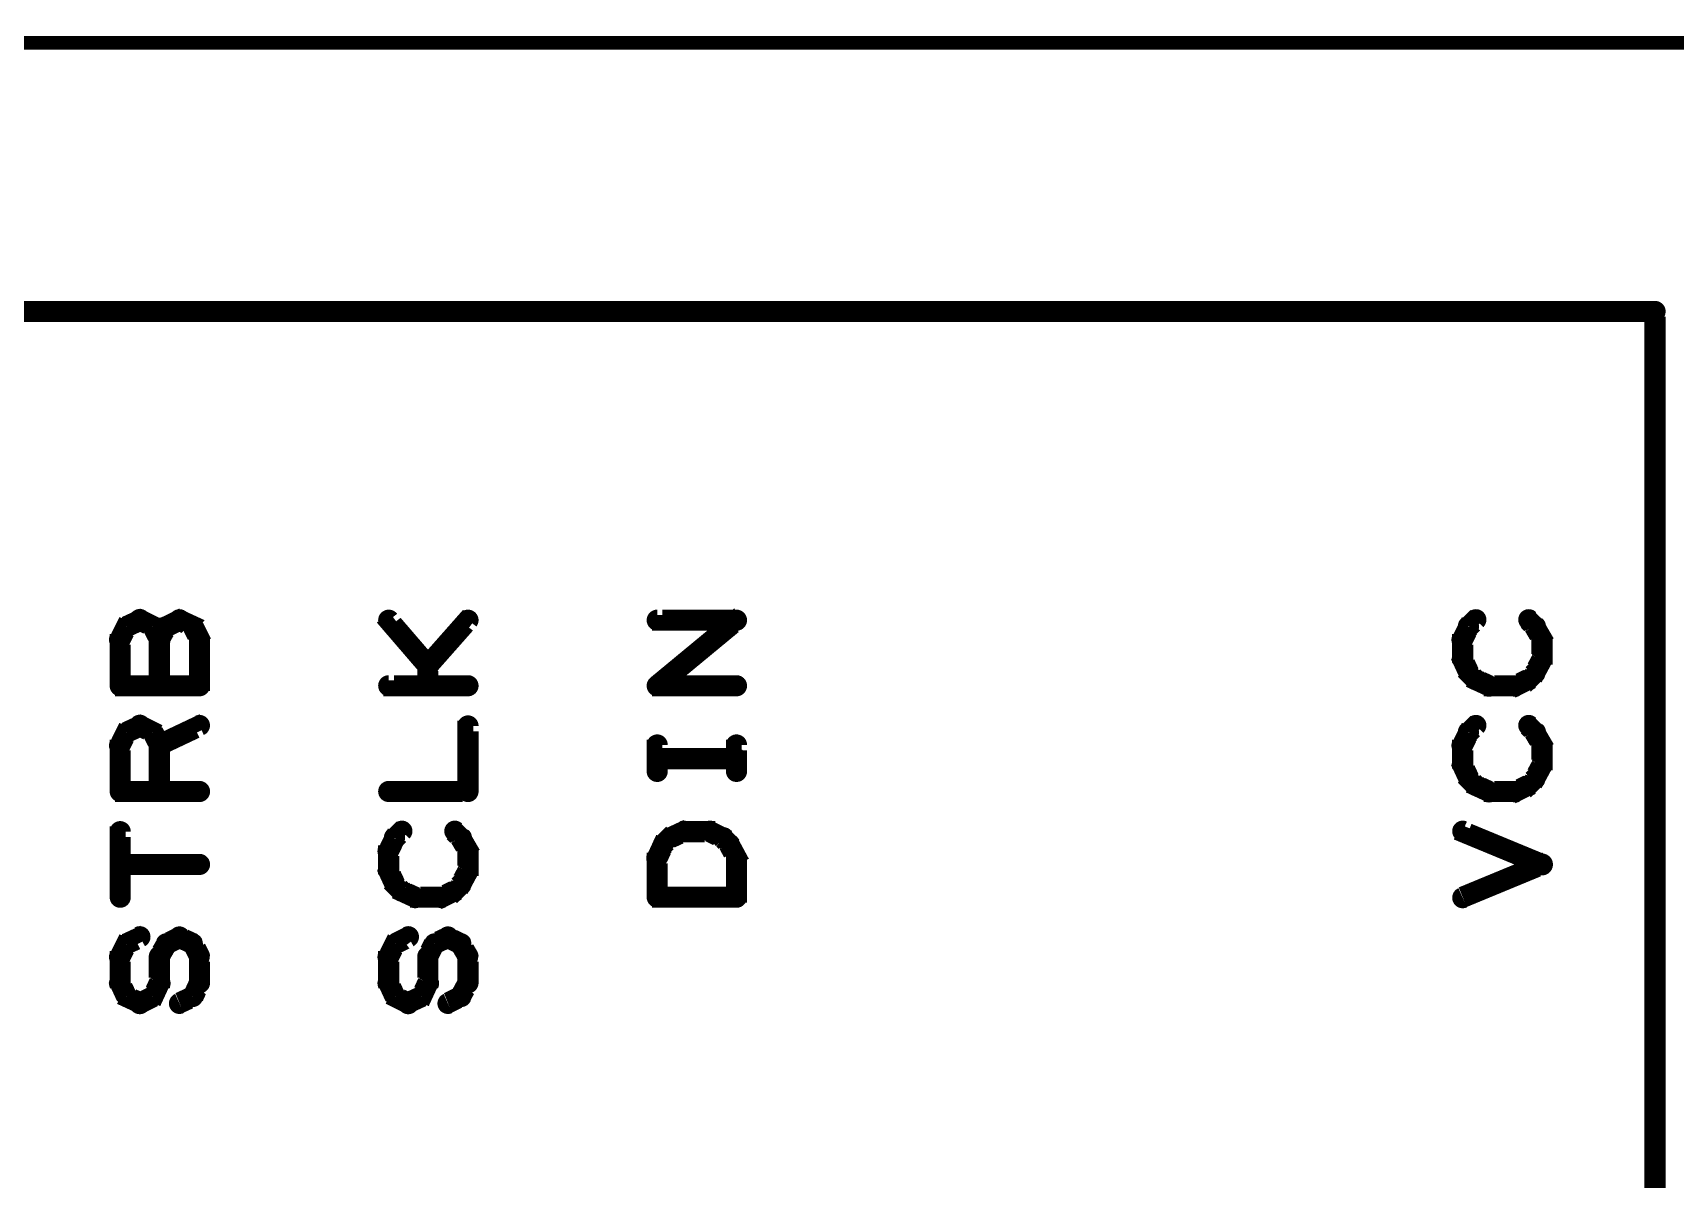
# Model space of a CAD drawing. Extents: x -1.7 to 62.6, y -2.2 to 33.2.
# Drawn here: x 14.11 to 29.65, y 21.32 to 32.17 of the extents above; entities that cross this region are included whole.
import ezdxf

# ---------------------------------------------------------------- set-up
doc = ezdxf.new("R2010")
doc.units = 0
doc.layers.add('_BOARD', color=254, linetype='CONTINUOUS')
doc.layers.add('TOP_SILK', color=1, linetype='CONTINUOUS')

msp = doc.modelspace()

# ---------------------------------------------------------------- linework, layer by layer
at = {"layer": '_BOARD', "color": 3}
msp.add_lwpolyline([(62.55, 32.07, 0.13, 0.13, 0), (-1.59, 32.07, 0.13, 0.13, 0), (-1.59, 32.07, 0, 0, 0), (-1.59, 32.07, 0.06, 0.06, 0), (-1.59, 32.1, 0.06, 0.06, 1), (-1.59, 32.04, 0, 0, 0), (-1.56, 32.07, 0.06, 0.06, 1), (-1.62, 32.07, 0, 0, 0), (-1.59, 32.07, 0, 0, 0), (-1.59, 32.07, 0.13, 0.13, 0), (-1.59, -1.59, 0, 0, 0), (-1.59, -1.59, 0.06, 0.06, 0), (-1.62, -1.59, 0.06, 0.06, 1), (-1.56, -1.59, 0, 0, 0), (-1.59, -1.56, 0.06, 0.06, 1), (-1.59, -1.62, 0, 0, 0), (-1.59, -1.59, 0, 0, 0), (-1.59, -1.59, 0.13, 0.13, 0), (62.55, -1.59, 0, 0, 0)], format="xyseb", dxfattribs=at)
at = {"layer": 'TOP_SILK', "color": 2}
for points in [[(29.46, 6.03, 0.2, 0.2, 0), (29.46, 29.53, 0, 0, 0), (29.46, 29.53, 0.1, 0.1, 0), (29.51, 29.53, 0.1, 0.1, 1), (29.41, 29.53, 0, 0, 0), (29.46, 29.48, 0.1, 0.1, 1), (29.46, 29.58, 0, 0, 0), (29.46, 29.53, 0, 0, 0), (29.46, 29.53, 0.2, 0.2, 0), (6.22, 29.53, 0, 0, 0), (6.22, 29.53, 0.1, 0.1, 0), (6.22, 29.58, 0.1, 0.1, 1), (6.22, 29.48, 0, 0, 0), (6.27, 29.53, 0.1, 0.1, 1), (6.17, 29.53, 0, 0, 0), (6.22, 29.53, 0, 0, 0), (6.22, 29.53, 0.2, 0.2, 0), (6.22, 6.03, 0.2, 0.2, 0)], [(14.98, 26.59, 0.1, 0.1, 1), (15.02, 26.51, 0, 0, 0), (15, 26.55, 0, 0, 0), (15, 26.55, 0.2, 0.2, 0), (15.13, 26.61, 0.2, 0.2, 0), (15.13, 26.61, 0, 0, 0), (15.13, 26.61, 0.1, 0.1, 0), (15.15, 26.57, 0.1, 0.1, 1), (15.1, 26.66, 0, 0, 0)], [(15.15, 26.66, 0.1, 0.1, 1), (15.1, 26.57, 0, 0, 0), (15.13, 26.61, 0, 0, 0), (15.13, 26.61, 0.2, 0.2, 0), (15.25, 26.55, 0.2, 0.2, 0), (15.25, 26.55, 0, 0, 0), (15.25, 26.55, 0.1, 0.1, 0), (15.23, 26.51, 0.1, 0.1, 1), (15.27, 26.59, 0, 0, 0)], [(15.35, 26.59, 0.1, 0.1, 1), (15.4, 26.51, 0, 0, 0), (15.38, 26.55, 0, 0, 0), (15.38, 26.55, 0.2, 0.2, 0), (15.5, 26.61, 0.2, 0.2, 0), (15.5, 26.61, 0, 0, 0), (15.5, 26.61, 0.1, 0.1, 0), (15.52, 26.57, 0.1, 0.1, 1), (15.48, 26.66, 0, 0, 0)], [(15.52, 26.66, 0.1, 0.1, 1), (15.48, 26.57, 0, 0, 0), (15.5, 26.61, 0, 0, 0), (15.5, 26.61, 0.2, 0.2, 0), (15.63, 26.55, 0.2, 0.2, 0), (15.63, 26.55, 0, 0, 0), (15.63, 26.55, 0.1, 0.1, 0), (15.6, 26.51, 0.1, 0.1, 1), (15.65, 26.59, 0, 0, 0)], [(17.81, 26.14, 0.1, 0.1, 1), (17.89, 26.21, 0, 0, 0), (17.85, 26.18, 0, 0, 0), (17.85, 26.18, 0.2, 0.2, 0), (17.48, 26.61, 0.2, 0.2, 0), (17.48, 26.61, 0, 0, 0), (17.48, 26.61, 0.1, 0.1, 0), (17.52, 26.64, 0.1, 0.1, 1), (17.44, 26.58, 0, 0, 0)], [(17.81, 26.21, 0.1, 0.1, 1), (17.89, 26.14, 0, 0, 0), (17.85, 26.18, 0, 0, 0), (17.85, 26.18, 0.2, 0.2, 0), (18.23, 26.61, 0.2, 0.2, 0), (18.23, 26.61, 0, 0, 0), (18.23, 26.61, 0.1, 0.1, 0), (18.27, 26.58, 0.1, 0.1, 1), (18.19, 26.64, 0, 0, 0)], [(19.99, 26.03, 0.1, 0.1, 1), (20.05, 25.95, 0, 0, 0), (20.02, 25.99, 0, 0, 0), (20.02, 25.99, 0.2, 0.2, 0), (20.77, 26.61, 0.2, 0.2, 0), (20.77, 26.61, 0, 0, 0), (20.77, 26.61, 0.1, 0.1, 0), (20.8, 26.57, 0.1, 0.1, 1), (20.74, 26.65, 0, 0, 0)], [(20.77, 26.56, 0.1, 0.1, 1), (20.77, 26.66, 0, 0, 0), (20.77, 26.61, 0, 0, 0), (20.77, 26.61, 0.2, 0.2, 0), (20.02, 26.61, 0.2, 0.2, 0), (20.02, 26.61, 0, 0, 0), (20.02, 26.61, 0.1, 0.1, 0), (20.02, 26.66, 0.1, 0.1, 1), (20.02, 26.56, 0, 0, 0)], [(27.66, 26.59, 0.1, 0.1, 1), (27.74, 26.51, 0, 0, 0), (27.7, 26.55, 0, 0, 0), (27.7, 26.55, 0.2, 0.2, 0), (27.76, 26.61, 0.2, 0.2, 0), (27.76, 26.61, 0, 0, 0), (27.76, 26.61, 0.1, 0.1, 0), (27.8, 26.58, 0.1, 0.1, 1), (27.73, 26.65, 0, 0, 0)], [(28.3, 26.65, 0.1, 0.1, 1), (28.23, 26.58, 0, 0, 0), (28.26, 26.61, 0, 0, 0), (28.26, 26.61, 0.2, 0.2, 0), (28.32, 26.55, 0.2, 0.2, 0), (28.32, 26.55, 0, 0, 0), (28.32, 26.55, 0.1, 0.1, 0), (28.29, 26.51, 0.1, 0.1, 1), (28.36, 26.59, 0, 0, 0)], [(14.89, 26.45, 0.1, 0.1, 1), (14.98, 26.4, 0, 0, 0), (14.94, 26.43, 0, 0, 0), (14.94, 26.43, 0.2, 0.2, 0), (15, 26.55, 0.2, 0.2, 0), (15, 26.55, 0, 0, 0), (15, 26.55, 0.1, 0.1, 0), (15.04, 26.53, 0.1, 0.1, 1), (14.96, 26.57, 0, 0, 0)], [(14.89, 25.99, 0.1, 0.1, 1), (14.99, 25.99, 0, 0, 0), (14.94, 25.99, 0, 0, 0), (14.94, 25.99, 0.2, 0.2, 0), (14.94, 26.43, 0.2, 0.2, 0), (14.94, 26.43, 0, 0, 0), (14.94, 26.43, 0.1, 0.1, 0), (14.99, 26.43, 0.1, 0.1, 1), (14.89, 26.43, 0, 0, 0)], [(15.29, 26.57, 0.1, 0.1, 1), (15.21, 26.53, 0, 0, 0), (15.25, 26.55, 0, 0, 0), (15.25, 26.55, 0.2, 0.2, 0), (15.31, 26.43, 0.2, 0.2, 0), (15.31, 26.43, 0, 0, 0), (15.31, 26.43, 0.1, 0.1, 0), (15.27, 26.4, 0.1, 0.1, 1), (15.36, 26.45, 0, 0, 0)], [(15.36, 26.43, 0.1, 0.1, 1), (15.26, 26.43, 0, 0, 0), (15.31, 26.43, 0, 0, 0), (15.31, 26.43, 0.2, 0.2, 0), (15.31, 25.99, 0.2, 0.2, 0), (15.31, 25.99, 0, 0, 0), (15.31, 25.99, 0.1, 0.1, 0), (15.26, 25.99, 0.1, 0.1, 1), (15.36, 25.99, 0, 0, 0)], [(15.27, 26.45, 0.1, 0.1, 1), (15.36, 26.4, 0, 0, 0), (15.31, 26.43, 0, 0, 0), (15.31, 26.43, 0.2, 0.2, 0), (15.38, 26.55, 0.2, 0.2, 0), (15.38, 26.55, 0, 0, 0), (15.38, 26.55, 0.1, 0.1, 0), (15.42, 26.53, 0.1, 0.1, 1), (15.33, 26.57, 0, 0, 0)], [(15.67, 26.57, 0.1, 0.1, 1), (15.58, 26.53, 0, 0, 0), (15.63, 26.55, 0, 0, 0), (15.63, 26.55, 0.2, 0.2, 0), (15.69, 26.43, 0.2, 0.2, 0), (15.69, 26.43, 0, 0, 0), (15.69, 26.43, 0.1, 0.1, 0), (15.64, 26.4, 0.1, 0.1, 1), (15.73, 26.45, 0, 0, 0)], [(15.74, 26.43, 0.1, 0.1, 1), (15.64, 26.43, 0, 0, 0), (15.69, 26.43, 0, 0, 0), (15.69, 26.43, 0.2, 0.2, 0), (15.69, 25.99, 0.2, 0.2, 0), (15.69, 25.99, 0, 0, 0), (15.69, 25.99, 0.1, 0.1, 0), (15.64, 25.99, 0.1, 0.1, 1), (15.74, 25.99, 0, 0, 0)], [(27.59, 26.45, 0.1, 0.1, 1), (27.68, 26.4, 0, 0, 0), (27.64, 26.43, 0, 0, 0), (27.64, 26.43, 0.2, 0.2, 0), (27.7, 26.55, 0.2, 0.2, 0), (27.7, 26.55, 0, 0, 0), (27.7, 26.55, 0.1, 0.1, 0), (27.74, 26.53, 0.1, 0.1, 1), (27.66, 26.57, 0, 0, 0)], [(27.59, 26.24, 0.1, 0.1, 1), (27.69, 26.24, 0, 0, 0), (27.64, 26.24, 0, 0, 0), (27.64, 26.24, 0.2, 0.2, 0), (27.64, 26.43, 0.2, 0.2, 0), (27.64, 26.43, 0, 0, 0), (27.64, 26.43, 0.1, 0.1, 0), (27.69, 26.43, 0.1, 0.1, 1), (27.59, 26.43, 0, 0, 0)], [(28.37, 26.57, 0.1, 0.1, 1), (28.28, 26.53, 0, 0, 0), (28.32, 26.55, 0, 0, 0), (28.32, 26.55, 0.2, 0.2, 0), (28.39, 26.43, 0.2, 0.2, 0), (28.39, 26.43, 0, 0, 0), (28.39, 26.43, 0.1, 0.1, 0), (28.34, 26.4, 0.1, 0.1, 1), (28.43, 26.45, 0, 0, 0)], [(28.44, 26.43, 0.1, 0.1, 1), (28.34, 26.43, 0, 0, 0), (28.39, 26.43, 0, 0, 0), (28.39, 26.43, 0.2, 0.2, 0), (28.39, 26.24, 0.2, 0.2, 0), (28.39, 26.24, 0, 0, 0), (28.39, 26.24, 0.1, 0.1, 0), (28.34, 26.24, 0.1, 0.1, 1), (28.44, 26.24, 0, 0, 0)], [(17.8, 25.99, 0.1, 0.1, 1), (17.9, 25.99, 0, 0, 0), (17.85, 25.99, 0, 0, 0), (17.85, 25.99, 0.2, 0.2, 0), (17.85, 26.18, 0.2, 0.2, 0), (17.85, 26.18, 0, 0, 0), (17.85, 26.18, 0.1, 0.1, 0), (17.9, 26.18, 0.1, 0.1, 1), (17.8, 26.18, 0, 0, 0)], [(27.66, 26.09, 0.1, 0.1, 1), (27.74, 26.13, 0, 0, 0), (27.7, 26.11, 0, 0, 0), (27.7, 26.11, 0.2, 0.2, 0), (27.64, 26.24, 0.2, 0.2, 0), (27.64, 26.24, 0, 0, 0), (27.64, 26.24, 0.1, 0.1, 0), (27.68, 26.26, 0.1, 0.1, 1), (27.59, 26.22, 0, 0, 0)], [(27.73, 26.01, 0.1, 0.1, 1), (27.8, 26.09, 0, 0, 0), (27.76, 26.05, 0, 0, 0), (27.76, 26.05, 0.2, 0.2, 0), (27.7, 26.11, 0.2, 0.2, 0), (27.7, 26.11, 0, 0, 0), (27.7, 26.11, 0.1, 0.1, 0), (27.74, 26.15, 0.1, 0.1, 1), (27.66, 26.08, 0, 0, 0)], [(28.36, 26.08, 0.1, 0.1, 1), (28.29, 26.15, 0, 0, 0), (28.32, 26.11, 0, 0, 0), (28.32, 26.11, 0.2, 0.2, 0), (28.26, 26.05, 0.2, 0.2, 0), (28.26, 26.05, 0, 0, 0), (28.26, 26.05, 0.1, 0.1, 0), (28.23, 26.09, 0.1, 0.1, 1), (28.3, 26.01, 0, 0, 0)], [(28.43, 26.22, 0.1, 0.1, 1), (28.34, 26.26, 0, 0, 0), (28.39, 26.24, 0, 0, 0), (28.39, 26.24, 0.2, 0.2, 0), (28.32, 26.11, 0.2, 0.2, 0), (28.32, 26.11, 0, 0, 0), (28.32, 26.11, 0.1, 0.1, 0), (28.28, 26.13, 0.1, 0.1, 1), (28.37, 26.09, 0, 0, 0)], [(15.69, 25.94, 0.1, 0.1, 1), (15.69, 26.04, 0, 0, 0), (15.69, 25.99, 0, 0, 0), (15.69, 25.99, 0.2, 0.2, 0), (14.94, 25.99, 0.2, 0.2, 0), (14.94, 25.99, 0, 0, 0), (14.94, 25.99, 0.1, 0.1, 0), (14.94, 26.04, 0.1, 0.1, 1), (14.94, 25.94, 0, 0, 0)], [(18.23, 25.94, 0.1, 0.1, 1), (18.23, 26.04, 0, 0, 0), (18.23, 25.99, 0, 0, 0), (18.23, 25.99, 0.2, 0.2, 0), (17.48, 25.99, 0.2, 0.2, 0), (17.48, 25.99, 0, 0, 0), (17.48, 25.99, 0.1, 0.1, 0), (17.48, 26.04, 0.1, 0.1, 1), (17.48, 25.94, 0, 0, 0)], [(20.77, 25.94, 0.1, 0.1, 1), (20.77, 26.04, 0, 0, 0), (20.77, 25.99, 0, 0, 0), (20.77, 25.99, 0.2, 0.2, 0), (20.02, 25.99, 0.2, 0.2, 0), (20.02, 25.99, 0, 0, 0), (20.02, 25.99, 0.1, 0.1, 0), (20.02, 26.04, 0.1, 0.1, 1), (20.02, 25.94, 0, 0, 0)], [(27.87, 25.94, 0.1, 0.1, 1), (27.91, 26.03, 0, 0, 0), (27.89, 25.99, 0, 0, 0), (27.89, 25.99, 0.2, 0.2, 0), (27.76, 26.05, 0.2, 0.2, 0), (27.76, 26.05, 0, 0, 0), (27.76, 26.05, 0.1, 0.1, 0), (27.78, 26.09, 0.1, 0.1, 1), (27.74, 26.01, 0, 0, 0)], [(28.14, 25.94, 0.1, 0.1, 1), (28.14, 26.04, 0, 0, 0), (28.14, 25.99, 0, 0, 0), (28.14, 25.99, 0.2, 0.2, 0), (27.89, 25.99, 0.2, 0.2, 0), (27.89, 25.99, 0, 0, 0), (27.89, 25.99, 0.1, 0.1, 0), (27.89, 26.04, 0.1, 0.1, 1), (27.89, 25.94, 0, 0, 0)], [(28.28, 26.01, 0.1, 0.1, 1), (28.24, 26.09, 0, 0, 0), (28.26, 26.05, 0, 0, 0), (28.26, 26.05, 0.2, 0.2, 0), (28.14, 25.99, 0.2, 0.2, 0), (28.14, 25.99, 0, 0, 0), (28.14, 25.99, 0.1, 0.1, 0), (28.12, 26.03, 0.1, 0.1, 1), (28.16, 25.94, 0, 0, 0)], [(14.89, 25.45, 0.1, 0.1, 1), (14.98, 25.4, 0, 0, 0), (14.94, 25.43, 0, 0, 0), (14.94, 25.43, 0.2, 0.2, 0), (15, 25.55, 0.2, 0.2, 0), (15, 25.55, 0, 0, 0), (15, 25.55, 0.1, 0.1, 0), (15.04, 25.53, 0.1, 0.1, 1), (14.96, 25.57, 0, 0, 0)], [(14.98, 25.59, 0.1, 0.1, 1), (15.02, 25.51, 0, 0, 0), (15, 25.55, 0, 0, 0), (15, 25.55, 0.2, 0.2, 0), (15.13, 25.61, 0.2, 0.2, 0), (15.13, 25.61, 0, 0, 0), (15.13, 25.61, 0.1, 0.1, 0), (15.15, 25.57, 0.1, 0.1, 1), (15.1, 25.66, 0, 0, 0)], [(15.15, 25.66, 0.1, 0.1, 1), (15.1, 25.57, 0, 0, 0), (15.13, 25.61, 0, 0, 0), (15.13, 25.61, 0.2, 0.2, 0), (15.25, 25.55, 0.2, 0.2, 0), (15.25, 25.55, 0, 0, 0), (15.25, 25.55, 0.1, 0.1, 0), (15.23, 25.51, 0.1, 0.1, 1), (15.27, 25.59, 0, 0, 0)], [(15.29, 25.57, 0.1, 0.1, 1), (15.21, 25.53, 0, 0, 0), (15.25, 25.55, 0, 0, 0), (15.25, 25.55, 0.2, 0.2, 0), (15.31, 25.43, 0.2, 0.2, 0), (15.31, 25.43, 0, 0, 0), (15.31, 25.43, 0.1, 0.1, 0), (15.27, 25.4, 0.1, 0.1, 1), (15.36, 25.45, 0, 0, 0)], [(15.29, 25.47, 0.1, 0.1, 1), (15.33, 25.38, 0, 0, 0), (15.31, 25.43, 0, 0, 0), (15.31, 25.43, 0.2, 0.2, 0), (15.69, 25.61, 0.2, 0.2, 0), (15.69, 25.61, 0, 0, 0), (15.69, 25.61, 0.1, 0.1, 0), (15.71, 25.57, 0.1, 0.1, 1), (15.67, 25.66, 0, 0, 0)], [(18.18, 24.99, 0.1, 0.1, 1), (18.28, 24.99, 0, 0, 0), (18.23, 24.99, 0, 0, 0), (18.23, 24.99, 0.2, 0.2, 0), (18.23, 25.61, 0.2, 0.2, 0), (18.23, 25.61, 0, 0, 0), (18.23, 25.61, 0.1, 0.1, 0), (18.28, 25.61, 0.1, 0.1, 1), (18.18, 25.61, 0, 0, 0)], [(27.59, 25.45, 0.1, 0.1, 1), (27.68, 25.4, 0, 0, 0), (27.64, 25.43, 0, 0, 0), (27.64, 25.43, 0.2, 0.2, 0), (27.7, 25.55, 0.2, 0.2, 0), (27.7, 25.55, 0, 0, 0), (27.7, 25.55, 0.1, 0.1, 0), (27.74, 25.53, 0.1, 0.1, 1), (27.66, 25.57, 0, 0, 0)], [(27.66, 25.59, 0.1, 0.1, 1), (27.74, 25.51, 0, 0, 0), (27.7, 25.55, 0, 0, 0), (27.7, 25.55, 0.2, 0.2, 0), (27.76, 25.61, 0.2, 0.2, 0), (27.76, 25.61, 0, 0, 0), (27.76, 25.61, 0.1, 0.1, 0), (27.8, 25.58, 0.1, 0.1, 1), (27.73, 25.65, 0, 0, 0)], [(28.3, 25.65, 0.1, 0.1, 1), (28.23, 25.58, 0, 0, 0), (28.26, 25.61, 0, 0, 0), (28.26, 25.61, 0.2, 0.2, 0), (28.32, 25.55, 0.2, 0.2, 0), (28.32, 25.55, 0, 0, 0), (28.32, 25.55, 0.1, 0.1, 0), (28.29, 25.51, 0.1, 0.1, 1), (28.36, 25.59, 0, 0, 0)], [(28.37, 25.57, 0.1, 0.1, 1), (28.28, 25.53, 0, 0, 0), (28.32, 25.55, 0, 0, 0), (28.32, 25.55, 0.2, 0.2, 0), (28.39, 25.43, 0.2, 0.2, 0), (28.39, 25.43, 0, 0, 0), (28.39, 25.43, 0.1, 0.1, 0), (28.34, 25.4, 0.1, 0.1, 1), (28.43, 25.45, 0, 0, 0)], [(14.89, 24.99, 0.1, 0.1, 1), (14.99, 24.99, 0, 0, 0), (14.94, 24.99, 0, 0, 0), (14.94, 24.99, 0.2, 0.2, 0), (14.94, 25.43, 0.2, 0.2, 0), (14.94, 25.43, 0, 0, 0), (14.94, 25.43, 0.1, 0.1, 0), (14.99, 25.43, 0.1, 0.1, 1), (14.89, 25.43, 0, 0, 0)], [(15.36, 25.43, 0.1, 0.1, 1), (15.26, 25.43, 0, 0, 0), (15.31, 25.43, 0, 0, 0), (15.31, 25.43, 0.2, 0.2, 0), (15.31, 24.99, 0.2, 0.2, 0), (15.31, 24.99, 0, 0, 0), (15.31, 24.99, 0.1, 0.1, 0), (15.26, 24.99, 0.1, 0.1, 1), (15.36, 24.99, 0, 0, 0)], [(19.97, 25.18, 0.1, 0.1, 1), (20.07, 25.18, 0, 0, 0), (20.02, 25.18, 0, 0, 0), (20.02, 25.18, 0.2, 0.2, 0), (20.02, 25.43, 0.2, 0.2, 0), (20.02, 25.43, 0, 0, 0), (20.02, 25.43, 0.1, 0.1, 0), (20.07, 25.43, 0.1, 0.1, 1), (19.97, 25.43, 0, 0, 0)], [(20.72, 25.18, 0.1, 0.1, 1), (20.82, 25.18, 0, 0, 0), (20.77, 25.18, 0, 0, 0), (20.77, 25.18, 0.2, 0.2, 0), (20.77, 25.43, 0.2, 0.2, 0), (20.77, 25.43, 0, 0, 0), (20.77, 25.43, 0.1, 0.1, 0), (20.82, 25.43, 0.1, 0.1, 1), (20.72, 25.43, 0, 0, 0)], [(27.59, 25.24, 0.1, 0.1, 1), (27.69, 25.24, 0, 0, 0), (27.64, 25.24, 0, 0, 0), (27.64, 25.24, 0.2, 0.2, 0), (27.64, 25.43, 0.2, 0.2, 0), (27.64, 25.43, 0, 0, 0), (27.64, 25.43, 0.1, 0.1, 0), (27.69, 25.43, 0.1, 0.1, 1), (27.59, 25.43, 0, 0, 0)], [(28.44, 25.43, 0.1, 0.1, 1), (28.34, 25.43, 0, 0, 0), (28.39, 25.43, 0, 0, 0), (28.39, 25.43, 0.2, 0.2, 0), (28.39, 25.24, 0.2, 0.2, 0), (28.39, 25.24, 0, 0, 0), (28.39, 25.24, 0.1, 0.1, 0), (28.34, 25.24, 0.1, 0.1, 1), (28.44, 25.24, 0, 0, 0)], [(20.77, 25.25, 0.1, 0.1, 1), (20.77, 25.35, 0, 0, 0), (20.77, 25.3, 0, 0, 0), (20.77, 25.3, 0.2, 0.2, 0), (20.02, 25.3, 0.2, 0.2, 0), (20.02, 25.3, 0, 0, 0), (20.02, 25.3, 0.1, 0.1, 0), (20.02, 25.35, 0.1, 0.1, 1), (20.02, 25.25, 0, 0, 0)], [(27.66, 25.09, 0.1, 0.1, 1), (27.74, 25.13, 0, 0, 0), (27.7, 25.11, 0, 0, 0), (27.7, 25.11, 0.2, 0.2, 0), (27.64, 25.24, 0.2, 0.2, 0), (27.64, 25.24, 0, 0, 0), (27.64, 25.24, 0.1, 0.1, 0), (27.68, 25.26, 0.1, 0.1, 1), (27.59, 25.22, 0, 0, 0)], [(28.43, 25.22, 0.1, 0.1, 1), (28.34, 25.26, 0, 0, 0), (28.39, 25.24, 0, 0, 0), (28.39, 25.24, 0.2, 0.2, 0), (28.32, 25.11, 0.2, 0.2, 0), (28.32, 25.11, 0, 0, 0), (28.32, 25.11, 0.1, 0.1, 0), (28.28, 25.13, 0.1, 0.1, 1), (28.37, 25.09, 0, 0, 0)], [(27.73, 25.01, 0.1, 0.1, 1), (27.8, 25.09, 0, 0, 0), (27.76, 25.05, 0, 0, 0), (27.76, 25.05, 0.2, 0.2, 0), (27.7, 25.11, 0.2, 0.2, 0), (27.7, 25.11, 0, 0, 0), (27.7, 25.11, 0.1, 0.1, 0), (27.74, 25.15, 0.1, 0.1, 1), (27.66, 25.08, 0, 0, 0)], [(27.87, 24.94, 0.1, 0.1, 1), (27.91, 25.03, 0, 0, 0), (27.89, 24.99, 0, 0, 0), (27.89, 24.99, 0.2, 0.2, 0), (27.76, 25.05, 0.2, 0.2, 0), (27.76, 25.05, 0, 0, 0), (27.76, 25.05, 0.1, 0.1, 0), (27.78, 25.09, 0.1, 0.1, 1), (27.74, 25.01, 0, 0, 0)], [(28.28, 25.01, 0.1, 0.1, 1), (28.24, 25.09, 0, 0, 0), (28.26, 25.05, 0, 0, 0), (28.26, 25.05, 0.2, 0.2, 0), (28.14, 24.99, 0.2, 0.2, 0), (28.14, 24.99, 0, 0, 0), (28.14, 24.99, 0.1, 0.1, 0), (28.12, 25.03, 0.1, 0.1, 1), (28.16, 24.94, 0, 0, 0)], [(28.36, 25.08, 0.1, 0.1, 1), (28.29, 25.15, 0, 0, 0), (28.32, 25.11, 0, 0, 0), (28.32, 25.11, 0.2, 0.2, 0), (28.26, 25.05, 0.2, 0.2, 0), (28.26, 25.05, 0, 0, 0), (28.26, 25.05, 0.1, 0.1, 0), (28.23, 25.09, 0.1, 0.1, 1), (28.3, 25.01, 0, 0, 0)], [(15.69, 24.94, 0.1, 0.1, 1), (15.69, 25.04, 0, 0, 0), (15.69, 24.99, 0, 0, 0), (15.69, 24.99, 0.2, 0.2, 0), (14.94, 24.99, 0.2, 0.2, 0), (14.94, 24.99, 0, 0, 0), (14.94, 24.99, 0.1, 0.1, 0), (14.94, 25.04, 0.1, 0.1, 1), (14.94, 24.94, 0, 0, 0)], [(17.48, 25.04, 0.1, 0.1, 1), (17.48, 24.94, 0, 0, 0), (17.48, 24.99, 0, 0, 0), (17.48, 24.99, 0.2, 0.2, 0), (18.23, 24.99, 0.2, 0.2, 0), (18.23, 24.99, 0, 0, 0), (18.23, 24.99, 0.1, 0.1, 0), (18.23, 24.94, 0.1, 0.1, 1), (18.23, 25.04, 0, 0, 0)], [(28.14, 24.94, 0.1, 0.1, 1), (28.14, 25.04, 0, 0, 0), (28.14, 24.99, 0, 0, 0), (28.14, 24.99, 0.2, 0.2, 0), (27.89, 24.99, 0.2, 0.2, 0), (27.89, 24.99, 0, 0, 0), (27.89, 24.99, 0.1, 0.1, 0), (27.89, 25.04, 0.1, 0.1, 1), (27.89, 24.94, 0, 0, 0)], [(14.89, 23.99, 0.1, 0.1, 1), (14.99, 23.99, 0, 0, 0), (14.94, 23.99, 0, 0, 0), (14.94, 23.99, 0.2, 0.2, 0), (14.94, 24.61, 0.2, 0.2, 0), (14.94, 24.61, 0, 0, 0), (14.94, 24.61, 0.1, 0.1, 0), (14.99, 24.61, 0.1, 0.1, 1), (14.89, 24.61, 0, 0, 0)], [(17.5, 24.59, 0.1, 0.1, 1), (17.58, 24.51, 0, 0, 0), (17.54, 24.55, 0, 0, 0), (17.54, 24.55, 0.2, 0.2, 0), (17.6, 24.61, 0.2, 0.2, 0), (17.6, 24.61, 0, 0, 0), (17.6, 24.61, 0.1, 0.1, 0), (17.64, 24.58, 0.1, 0.1, 1), (17.57, 24.65, 0, 0, 0)], [(18.14, 24.65, 0.1, 0.1, 1), (18.07, 24.58, 0, 0, 0), (18.1, 24.61, 0, 0, 0), (18.1, 24.61, 0.2, 0.2, 0), (18.16, 24.55, 0.2, 0.2, 0), (18.16, 24.55, 0, 0, 0), (18.16, 24.55, 0.1, 0.1, 0), (18.13, 24.51, 0.1, 0.1, 1), (18.2, 24.59, 0, 0, 0)], [(20.12, 24.59, 0.1, 0.1, 1), (20.16, 24.51, 0, 0, 0), (20.14, 24.55, 0, 0, 0), (20.14, 24.55, 0.2, 0.2, 0), (20.27, 24.61, 0.2, 0.2, 0), (20.27, 24.61, 0, 0, 0), (20.27, 24.61, 0.1, 0.1, 0), (20.29, 24.57, 0.1, 0.1, 1), (20.25, 24.66, 0, 0, 0)], [(20.27, 24.66, 0.1, 0.1, 1), (20.27, 24.56, 0, 0, 0), (20.27, 24.61, 0, 0, 0), (20.27, 24.61, 0.2, 0.2, 0), (20.52, 24.61, 0.2, 0.2, 0), (20.52, 24.61, 0, 0, 0), (20.52, 24.61, 0.1, 0.1, 0), (20.52, 24.56, 0.1, 0.1, 1), (20.52, 24.66, 0, 0, 0)], [(20.54, 24.66, 0.1, 0.1, 1), (20.5, 24.57, 0, 0, 0), (20.52, 24.61, 0, 0, 0), (20.52, 24.61, 0.2, 0.2, 0), (20.64, 24.55, 0.2, 0.2, 0), (20.64, 24.55, 0, 0, 0), (20.64, 24.55, 0.1, 0.1, 0), (20.62, 24.51, 0.1, 0.1, 1), (20.66, 24.59, 0, 0, 0)], [(28.37, 24.25, 0.1, 0.1, 1), (28.41, 24.35, 0, 0, 0), (28.39, 24.3, 0, 0, 0), (28.39, 24.3, 0.2, 0.2, 0), (27.64, 24.61, 0.2, 0.2, 0), (27.64, 24.61, 0, 0, 0), (27.64, 24.61, 0.1, 0.1, 0), (27.66, 24.66, 0.1, 0.1, 1), (27.62, 24.57, 0, 0, 0)], [(17.43, 24.45, 0.1, 0.1, 1), (17.52, 24.4, 0, 0, 0), (17.48, 24.43, 0, 0, 0), (17.48, 24.43, 0.2, 0.2, 0), (17.54, 24.55, 0.2, 0.2, 0), (17.54, 24.55, 0, 0, 0), (17.54, 24.55, 0.1, 0.1, 0), (17.58, 24.53, 0.1, 0.1, 1), (17.5, 24.57, 0, 0, 0)], [(17.43, 24.24, 0.1, 0.1, 1), (17.53, 24.24, 0, 0, 0), (17.48, 24.24, 0, 0, 0), (17.48, 24.24, 0.2, 0.2, 0), (17.48, 24.43, 0.2, 0.2, 0), (17.48, 24.43, 0, 0, 0), (17.48, 24.43, 0.1, 0.1, 0), (17.53, 24.43, 0.1, 0.1, 1), (17.43, 24.43, 0, 0, 0)], [(18.21, 24.57, 0.1, 0.1, 1), (18.12, 24.53, 0, 0, 0), (18.16, 24.55, 0, 0, 0), (18.16, 24.55, 0.2, 0.2, 0), (18.23, 24.43, 0.2, 0.2, 0), (18.23, 24.43, 0, 0, 0), (18.23, 24.43, 0.1, 0.1, 0), (18.18, 24.4, 0.1, 0.1, 1), (18.27, 24.45, 0, 0, 0)], [(18.28, 24.43, 0.1, 0.1, 1), (18.18, 24.43, 0, 0, 0), (18.23, 24.43, 0, 0, 0), (18.23, 24.43, 0.2, 0.2, 0), (18.23, 24.24, 0.2, 0.2, 0), (18.23, 24.24, 0, 0, 0), (18.23, 24.24, 0.1, 0.1, 0), (18.18, 24.24, 0.1, 0.1, 1), (18.28, 24.24, 0, 0, 0)], [(19.97, 24.38, 0.1, 0.1, 1), (20.06, 24.34, 0, 0, 0), (20.02, 24.36, 0, 0, 0), (20.02, 24.36, 0.2, 0.2, 0), (20.08, 24.49, 0.2, 0.2, 0), (20.08, 24.49, 0, 0, 0), (20.08, 24.49, 0.1, 0.1, 0), (20.12, 24.47, 0.1, 0.1, 1), (20.04, 24.51, 0, 0, 0)], [(20.04, 24.52, 0.1, 0.1, 1), (20.12, 24.45, 0, 0, 0), (20.08, 24.49, 0, 0, 0), (20.08, 24.49, 0.2, 0.2, 0), (20.14, 24.55, 0.2, 0.2, 0), (20.14, 24.55, 0, 0, 0), (20.14, 24.55, 0.1, 0.1, 0), (20.18, 24.51, 0.1, 0.1, 1), (20.11, 24.59, 0, 0, 0)], [(20.68, 24.59, 0.1, 0.1, 1), (20.61, 24.51, 0, 0, 0), (20.64, 24.55, 0, 0, 0), (20.64, 24.55, 0.2, 0.2, 0), (20.7, 24.49, 0.2, 0.2, 0), (20.7, 24.49, 0, 0, 0), (20.7, 24.49, 0.1, 0.1, 0), (20.67, 24.45, 0.1, 0.1, 1), (20.74, 24.52, 0, 0, 0)], [(20.75, 24.51, 0.1, 0.1, 1), (20.66, 24.47, 0, 0, 0), (20.7, 24.49, 0, 0, 0), (20.7, 24.49, 0.2, 0.2, 0), (20.77, 24.36, 0.2, 0.2, 0), (20.77, 24.36, 0, 0, 0), (20.77, 24.36, 0.1, 0.1, 0), (20.72, 24.34, 0.1, 0.1, 1), (20.81, 24.38, 0, 0, 0)], [(15.69, 24.25, 0.1, 0.1, 1), (15.69, 24.35, 0, 0, 0), (15.69, 24.3, 0, 0, 0), (15.69, 24.3, 0.2, 0.2, 0), (14.94, 24.3, 0.2, 0.2, 0), (14.94, 24.3, 0, 0, 0), (14.94, 24.3, 0.1, 0.1, 0), (14.94, 24.35, 0.1, 0.1, 1), (14.94, 24.25, 0, 0, 0)], [(19.97, 23.99, 0.1, 0.1, 1), (20.07, 23.99, 0, 0, 0), (20.02, 23.99, 0, 0, 0), (20.02, 23.99, 0.2, 0.2, 0), (20.02, 24.36, 0.2, 0.2, 0), (20.02, 24.36, 0, 0, 0), (20.02, 24.36, 0.1, 0.1, 0), (20.07, 24.36, 0.1, 0.1, 1), (19.97, 24.36, 0, 0, 0)], [(20.82, 24.36, 0.1, 0.1, 1), (20.72, 24.36, 0, 0, 0), (20.77, 24.36, 0, 0, 0), (20.77, 24.36, 0.2, 0.2, 0), (20.77, 23.99, 0.2, 0.2, 0), (20.77, 23.99, 0, 0, 0), (20.77, 23.99, 0.1, 0.1, 0), (20.72, 23.99, 0.1, 0.1, 1), (20.82, 23.99, 0, 0, 0)], [(27.62, 24.03, 0.1, 0.1, 1), (27.66, 23.94, 0, 0, 0), (27.64, 23.99, 0, 0, 0), (27.64, 23.99, 0.2, 0.2, 0), (28.39, 24.3, 0.2, 0.2, 0), (28.39, 24.3, 0, 0, 0), (28.39, 24.3, 0.1, 0.1, 0), (28.41, 24.25, 0.1, 0.1, 1), (28.37, 24.35, 0, 0, 0)], [(17.5, 24.09, 0.1, 0.1, 1), (17.58, 24.13, 0, 0, 0), (17.54, 24.11, 0, 0, 0), (17.54, 24.11, 0.2, 0.2, 0), (17.48, 24.24, 0.2, 0.2, 0), (17.48, 24.24, 0, 0, 0), (17.48, 24.24, 0.1, 0.1, 0), (17.52, 24.26, 0.1, 0.1, 1), (17.43, 24.22, 0, 0, 0)], [(17.57, 24.01, 0.1, 0.1, 1), (17.64, 24.09, 0, 0, 0), (17.6, 24.05, 0, 0, 0), (17.6, 24.05, 0.2, 0.2, 0), (17.54, 24.11, 0.2, 0.2, 0), (17.54, 24.11, 0, 0, 0), (17.54, 24.11, 0.1, 0.1, 0), (17.58, 24.15, 0.1, 0.1, 1), (17.5, 24.08, 0, 0, 0)], [(18.2, 24.08, 0.1, 0.1, 1), (18.13, 24.15, 0, 0, 0), (18.16, 24.11, 0, 0, 0), (18.16, 24.11, 0.2, 0.2, 0), (18.1, 24.05, 0.2, 0.2, 0), (18.1, 24.05, 0, 0, 0), (18.1, 24.05, 0.1, 0.1, 0), (18.07, 24.09, 0.1, 0.1, 1), (18.14, 24.01, 0, 0, 0)], [(18.27, 24.22, 0.1, 0.1, 1), (18.18, 24.26, 0, 0, 0), (18.23, 24.24, 0, 0, 0), (18.23, 24.24, 0.2, 0.2, 0), (18.16, 24.11, 0.2, 0.2, 0), (18.16, 24.11, 0, 0, 0), (18.16, 24.11, 0.1, 0.1, 0), (18.12, 24.13, 0.1, 0.1, 1), (18.21, 24.09, 0, 0, 0)], [(17.71, 23.94, 0.1, 0.1, 1), (17.75, 24.03, 0, 0, 0), (17.73, 23.99, 0, 0, 0), (17.73, 23.99, 0.2, 0.2, 0), (17.6, 24.05, 0.2, 0.2, 0), (17.6, 24.05, 0, 0, 0), (17.6, 24.05, 0.1, 0.1, 0), (17.62, 24.09, 0.1, 0.1, 1), (17.58, 24.01, 0, 0, 0)], [(17.98, 23.94, 0.1, 0.1, 1), (17.98, 24.04, 0, 0, 0), (17.98, 23.99, 0, 0, 0), (17.98, 23.99, 0.2, 0.2, 0), (17.73, 23.99, 0.2, 0.2, 0), (17.73, 23.99, 0, 0, 0), (17.73, 23.99, 0.1, 0.1, 0), (17.73, 24.04, 0.1, 0.1, 1), (17.73, 23.94, 0, 0, 0)], [(18.12, 24.01, 0.1, 0.1, 1), (18.08, 24.09, 0, 0, 0), (18.1, 24.05, 0, 0, 0), (18.1, 24.05, 0.2, 0.2, 0), (17.98, 23.99, 0.2, 0.2, 0), (17.98, 23.99, 0, 0, 0), (17.98, 23.99, 0.1, 0.1, 0), (17.96, 24.03, 0.1, 0.1, 1), (18, 23.94, 0, 0, 0)], [(20.77, 23.94, 0.1, 0.1, 1), (20.77, 24.04, 0, 0, 0), (20.77, 23.99, 0, 0, 0), (20.77, 23.99, 0.2, 0.2, 0), (20.02, 23.99, 0.2, 0.2, 0), (20.02, 23.99, 0, 0, 0), (20.02, 23.99, 0.1, 0.1, 0), (20.02, 24.04, 0.1, 0.1, 1), (20.02, 23.94, 0, 0, 0)], [(14.89, 23.45, 0.1, 0.1, 1), (14.98, 23.4, 0, 0, 0), (14.94, 23.43, 0, 0, 0), (14.94, 23.43, 0.2, 0.2, 0), (15, 23.55, 0.2, 0.2, 0), (15, 23.55, 0, 0, 0), (15, 23.55, 0.1, 0.1, 0), (15.04, 23.53, 0.1, 0.1, 1), (14.96, 23.57, 0, 0, 0)], [(14.98, 23.59, 0.1, 0.1, 1), (15.02, 23.51, 0, 0, 0), (15, 23.55, 0, 0, 0), (15, 23.55, 0.2, 0.2, 0), (15.13, 23.61, 0.2, 0.2, 0), (15.13, 23.61, 0, 0, 0), (15.13, 23.61, 0.1, 0.1, 0), (15.15, 23.57, 0.1, 0.1, 1), (15.1, 23.66, 0, 0, 0)], [(15.42, 23.53, 0.1, 0.1, 1), (15.33, 23.57, 0, 0, 0), (15.38, 23.55, 0, 0, 0), (15.38, 23.55, 0.2, 0.2, 0), (15.31, 23.43, 0.2, 0.2, 0), (15.31, 23.43, 0, 0, 0), (15.31, 23.43, 0.1, 0.1, 0), (15.27, 23.45, 0.1, 0.1, 1), (15.36, 23.4, 0, 0, 0)], [(15.52, 23.57, 0.1, 0.1, 1), (15.48, 23.66, 0, 0, 0), (15.5, 23.61, 0, 0, 0), (15.5, 23.61, 0.2, 0.2, 0), (15.38, 23.55, 0.2, 0.2, 0), (15.38, 23.55, 0, 0, 0), (15.38, 23.55, 0.1, 0.1, 0), (15.35, 23.59, 0.1, 0.1, 1), (15.4, 23.51, 0, 0, 0)], [(15.6, 23.51, 0.1, 0.1, 1), (15.65, 23.59, 0, 0, 0), (15.63, 23.55, 0, 0, 0), (15.63, 23.55, 0.2, 0.2, 0), (15.5, 23.61, 0.2, 0.2, 0), (15.5, 23.61, 0, 0, 0), (15.5, 23.61, 0.1, 0.1, 0), (15.52, 23.66, 0.1, 0.1, 1), (15.48, 23.57, 0, 0, 0)], [(15.64, 23.4, 0.1, 0.1, 1), (15.73, 23.45, 0, 0, 0), (15.69, 23.43, 0, 0, 0), (15.69, 23.43, 0.2, 0.2, 0), (15.63, 23.55, 0.2, 0.2, 0), (15.63, 23.55, 0, 0, 0), (15.63, 23.55, 0.1, 0.1, 0), (15.67, 23.57, 0.1, 0.1, 1), (15.58, 23.53, 0, 0, 0)], [(17.43, 23.45, 0.1, 0.1, 1), (17.52, 23.4, 0, 0, 0), (17.48, 23.43, 0, 0, 0), (17.48, 23.43, 0.2, 0.2, 0), (17.54, 23.55, 0.2, 0.2, 0), (17.54, 23.55, 0, 0, 0), (17.54, 23.55, 0.1, 0.1, 0), (17.58, 23.53, 0.1, 0.1, 1), (17.5, 23.57, 0, 0, 0)], [(17.52, 23.59, 0.1, 0.1, 1), (17.56, 23.51, 0, 0, 0), (17.54, 23.55, 0, 0, 0), (17.54, 23.55, 0.2, 0.2, 0), (17.66, 23.61, 0.2, 0.2, 0), (17.66, 23.61, 0, 0, 0), (17.66, 23.61, 0.1, 0.1, 0), (17.69, 23.57, 0.1, 0.1, 1), (17.64, 23.66, 0, 0, 0)], [(17.96, 23.53, 0.1, 0.1, 1), (17.87, 23.57, 0, 0, 0), (17.91, 23.55, 0, 0, 0), (17.91, 23.55, 0.2, 0.2, 0), (17.85, 23.43, 0.2, 0.2, 0), (17.85, 23.43, 0, 0, 0), (17.85, 23.43, 0.1, 0.1, 0), (17.81, 23.45, 0.1, 0.1, 1), (17.9, 23.4, 0, 0, 0)], [(18.06, 23.57, 0.1, 0.1, 1), (18.02, 23.66, 0, 0, 0), (18.04, 23.61, 0, 0, 0), (18.04, 23.61, 0.2, 0.2, 0), (17.91, 23.55, 0.2, 0.2, 0), (17.91, 23.55, 0, 0, 0), (17.91, 23.55, 0.1, 0.1, 0), (17.89, 23.59, 0.1, 0.1, 1), (17.94, 23.51, 0, 0, 0)], [(18.14, 23.51, 0.1, 0.1, 1), (18.19, 23.59, 0, 0, 0), (18.16, 23.55, 0, 0, 0), (18.16, 23.55, 0.2, 0.2, 0), (18.04, 23.61, 0.2, 0.2, 0), (18.04, 23.61, 0, 0, 0), (18.04, 23.61, 0.1, 0.1, 0), (18.06, 23.66, 0.1, 0.1, 1), (18.02, 23.57, 0, 0, 0)], [(18.18, 23.4, 0.1, 0.1, 1), (18.27, 23.45, 0, 0, 0), (18.23, 23.43, 0, 0, 0), (18.23, 23.43, 0.2, 0.2, 0), (18.16, 23.55, 0.2, 0.2, 0), (18.16, 23.55, 0, 0, 0), (18.16, 23.55, 0.1, 0.1, 0), (18.21, 23.57, 0.1, 0.1, 1), (18.12, 23.53, 0, 0, 0)], [(14.89, 23.18, 0.1, 0.1, 1), (14.99, 23.18, 0, 0, 0), (14.94, 23.18, 0, 0, 0), (14.94, 23.18, 0.2, 0.2, 0), (14.94, 23.43, 0.2, 0.2, 0), (14.94, 23.43, 0, 0, 0), (14.94, 23.43, 0.1, 0.1, 0), (14.99, 23.43, 0.1, 0.1, 1), (14.89, 23.43, 0, 0, 0)], [(15.36, 23.43, 0.1, 0.1, 1), (15.26, 23.43, 0, 0, 0), (15.31, 23.43, 0, 0, 0), (15.31, 23.43, 0.2, 0.2, 0), (15.31, 23.18, 0.2, 0.2, 0), (15.31, 23.18, 0, 0, 0), (15.31, 23.18, 0.1, 0.1, 0), (15.26, 23.18, 0.1, 0.1, 1), (15.36, 23.18, 0, 0, 0)], [(15.64, 23.18, 0.1, 0.1, 1), (15.74, 23.18, 0, 0, 0), (15.69, 23.18, 0, 0, 0), (15.69, 23.18, 0.2, 0.2, 0), (15.69, 23.43, 0.2, 0.2, 0), (15.69, 23.43, 0, 0, 0), (15.69, 23.43, 0.1, 0.1, 0), (15.74, 23.43, 0.1, 0.1, 1), (15.64, 23.43, 0, 0, 0)], [(17.43, 23.18, 0.1, 0.1, 1), (17.53, 23.18, 0, 0, 0), (17.48, 23.18, 0, 0, 0), (17.48, 23.18, 0.2, 0.2, 0), (17.48, 23.43, 0.2, 0.2, 0), (17.48, 23.43, 0, 0, 0), (17.48, 23.43, 0.1, 0.1, 0), (17.53, 23.43, 0.1, 0.1, 1), (17.43, 23.43, 0, 0, 0)], [(17.9, 23.43, 0.1, 0.1, 1), (17.8, 23.43, 0, 0, 0), (17.85, 23.43, 0, 0, 0), (17.85, 23.43, 0.2, 0.2, 0), (17.85, 23.18, 0.2, 0.2, 0), (17.85, 23.18, 0, 0, 0), (17.85, 23.18, 0.1, 0.1, 0), (17.8, 23.18, 0.1, 0.1, 1), (17.9, 23.18, 0, 0, 0)], [(18.18, 23.18, 0.1, 0.1, 1), (18.28, 23.18, 0, 0, 0), (18.23, 23.18, 0, 0, 0), (18.23, 23.18, 0.2, 0.2, 0), (18.23, 23.43, 0.2, 0.2, 0), (18.23, 23.43, 0, 0, 0), (18.23, 23.43, 0.1, 0.1, 0), (18.28, 23.43, 0.1, 0.1, 1), (18.18, 23.43, 0, 0, 0)], [(14.96, 23.03, 0.1, 0.1, 1), (15.04, 23.07, 0, 0, 0), (15, 23.05, 0, 0, 0), (15, 23.05, 0.2, 0.2, 0), (14.94, 23.18, 0.2, 0.2, 0), (14.94, 23.18, 0, 0, 0), (14.94, 23.18, 0.1, 0.1, 0), (14.98, 23.2, 0.1, 0.1, 1), (14.89, 23.15, 0, 0, 0)], [(15.36, 23.15, 0.1, 0.1, 1), (15.27, 23.2, 0, 0, 0), (15.31, 23.18, 0, 0, 0), (15.31, 23.18, 0.2, 0.2, 0), (15.25, 23.05, 0.2, 0.2, 0), (15.25, 23.05, 0, 0, 0), (15.25, 23.05, 0.1, 0.1, 0), (15.21, 23.07, 0.1, 0.1, 1), (15.29, 23.03, 0, 0, 0)], [(15.58, 23.07, 0.1, 0.1, 1), (15.67, 23.03, 0, 0, 0), (15.63, 23.05, 0, 0, 0), (15.63, 23.05, 0.2, 0.2, 0), (15.69, 23.18, 0.2, 0.2, 0), (15.69, 23.18, 0, 0, 0), (15.69, 23.18, 0.1, 0.1, 0), (15.73, 23.15, 0.1, 0.1, 1), (15.64, 23.2, 0, 0, 0)], [(17.5, 23.03, 0.1, 0.1, 1), (17.58, 23.07, 0, 0, 0), (17.54, 23.05, 0, 0, 0), (17.54, 23.05, 0.2, 0.2, 0), (17.48, 23.18, 0.2, 0.2, 0), (17.48, 23.18, 0, 0, 0), (17.48, 23.18, 0.1, 0.1, 0), (17.52, 23.2, 0.1, 0.1, 1), (17.43, 23.15, 0, 0, 0)], [(17.9, 23.15, 0.1, 0.1, 1), (17.81, 23.2, 0, 0, 0), (17.85, 23.18, 0, 0, 0), (17.85, 23.18, 0.2, 0.2, 0), (17.79, 23.05, 0.2, 0.2, 0), (17.79, 23.05, 0, 0, 0), (17.79, 23.05, 0.1, 0.1, 0), (17.75, 23.07, 0.1, 0.1, 1), (17.83, 23.03, 0, 0, 0)], [(18.12, 23.07, 0.1, 0.1, 1), (18.21, 23.03, 0, 0, 0), (18.16, 23.05, 0, 0, 0), (18.16, 23.05, 0.2, 0.2, 0), (18.23, 23.18, 0.2, 0.2, 0), (18.23, 23.18, 0, 0, 0), (18.23, 23.18, 0.1, 0.1, 0), (18.27, 23.15, 0.1, 0.1, 1), (18.18, 23.2, 0, 0, 0)], [(15.1, 22.94, 0.1, 0.1, 1), (15.15, 23.03, 0, 0, 0), (15.13, 22.99, 0, 0, 0), (15.13, 22.99, 0.2, 0.2, 0), (15, 23.05, 0.2, 0.2, 0), (15, 23.05, 0, 0, 0), (15, 23.05, 0.1, 0.1, 0), (15.02, 23.09, 0.1, 0.1, 1), (14.98, 23.01, 0, 0, 0)], [(15.27, 23.01, 0.1, 0.1, 1), (15.23, 23.09, 0, 0, 0), (15.25, 23.05, 0, 0, 0), (15.25, 23.05, 0.2, 0.2, 0), (15.13, 22.99, 0.2, 0.2, 0), (15.13, 22.99, 0, 0, 0), (15.13, 22.99, 0.1, 0.1, 0), (15.1, 23.03, 0.1, 0.1, 1), (15.15, 22.94, 0, 0, 0)], [(15.48, 23.03, 0.1, 0.1, 1), (15.52, 22.94, 0, 0, 0), (15.5, 22.99, 0, 0, 0), (15.5, 22.99, 0.2, 0.2, 0), (15.63, 23.05, 0.2, 0.2, 0), (15.63, 23.05, 0, 0, 0), (15.63, 23.05, 0.1, 0.1, 0), (15.65, 23.01, 0.1, 0.1, 1), (15.6, 23.09, 0, 0, 0)], [(17.64, 22.94, 0.1, 0.1, 1), (17.69, 23.03, 0, 0, 0), (17.66, 22.99, 0, 0, 0), (17.66, 22.99, 0.2, 0.2, 0), (17.54, 23.05, 0.2, 0.2, 0), (17.54, 23.05, 0, 0, 0), (17.54, 23.05, 0.1, 0.1, 0), (17.56, 23.09, 0.1, 0.1, 1), (17.52, 23.01, 0, 0, 0)], [(17.81, 23.01, 0.1, 0.1, 1), (17.77, 23.09, 0, 0, 0), (17.79, 23.05, 0, 0, 0), (17.79, 23.05, 0.2, 0.2, 0), (17.66, 22.99, 0.2, 0.2, 0), (17.66, 22.99, 0, 0, 0), (17.66, 22.99, 0.1, 0.1, 0), (17.64, 23.03, 0.1, 0.1, 1), (17.69, 22.94, 0, 0, 0)], [(18.02, 23.03, 0.1, 0.1, 1), (18.06, 22.94, 0, 0, 0), (18.04, 22.99, 0, 0, 0), (18.04, 22.99, 0.2, 0.2, 0), (18.16, 23.05, 0.2, 0.2, 0), (18.16, 23.05, 0, 0, 0), (18.16, 23.05, 0.1, 0.1, 0), (18.19, 23.01, 0.1, 0.1, 1), (18.14, 23.09, 0, 0, 0)]]:
    msp.add_lwpolyline(points, format="xyseb", dxfattribs=at)

doc.saveas('drawing.dxf')
